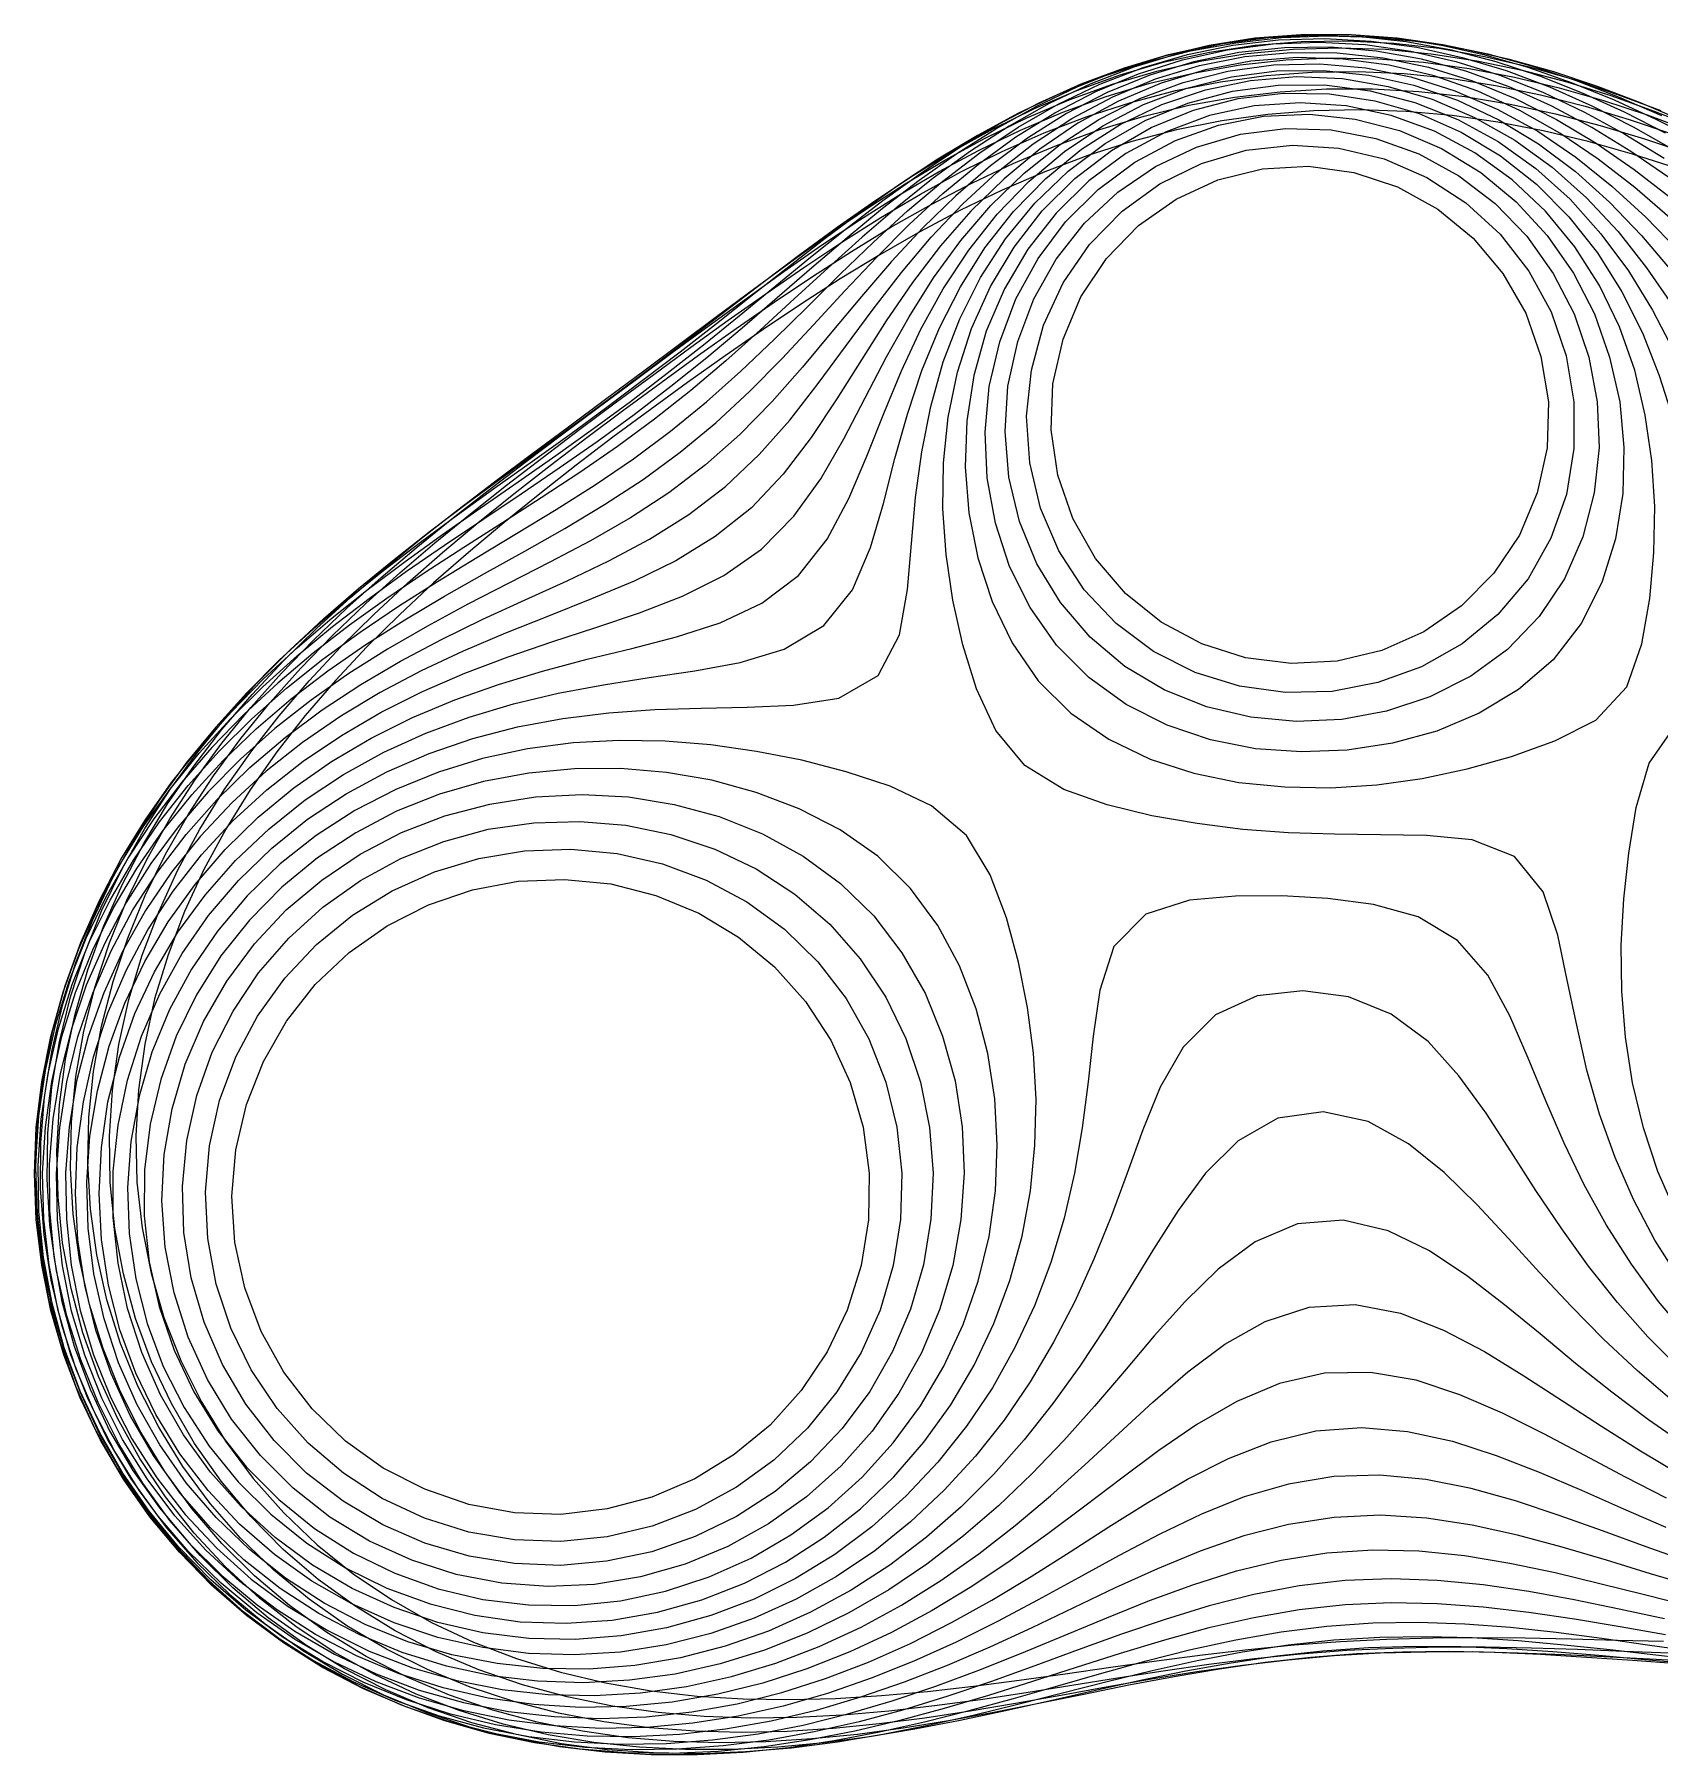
# Model space of a CAD drawing. Header units: millimetres. Extents: x -135 to 149, y -67 to 120.
# Drawn here: x -134.7 to 41.5, y -66.8 to 119.7 of the extents above; entities that cross this region are included whole.
import ezdxf

# ---------------------------------------------------------------- set-up
doc = ezdxf.new("R2010")
doc.units = ezdxf.units.MM
doc.header["$MEASUREMENT"] = 0
doc.layers.add('Layer 01', color=12, linetype='Continuous', true_color=0xc80000)

msp = doc.modelspace()

# ---------------------------------------------------------------- linework, layer by layer
at = {"layer": 'Layer 01'}
for points in [[(41.99, -52.1), (37.1, -51.06), (32.2, -50.06), (27.28, -49.16), (22.33, -48.43), (17.36, -47.94), (12.36, -47.78), (7.37, -47.97), (2.4, -48.54), (-2.51, -49.47), (-7.35, -50.7), (-12.13, -52.17), (-16.86, -53.79), (-21.56, -55.49), (-26.26, -57.21), (-30.96, -58.9), (-35.7, -60.49), (-40.48, -61.97), (-45.3, -63.28), (-50.18, -64.38), (-55.1, -65.27), (-60.06, -65.9), (-65.04, -66.25), (-70.04, -66.31), (-75.03, -66.05), (-80, -65.47), (-84.91, -64.54), (-89.74, -63.27), (-94.47, -61.65), (-99.07, -59.69), (-103.5, -57.38), (-107.74, -54.73), (-111.76, -51.76), (-115.53, -48.48), (-119.02, -44.9), (-122.21, -41.06), (-125.08, -36.97), (-127.61, -32.65), (-129.76, -28.15), (-131.55, -23.48), (-132.94, -18.68), (-133.94, -13.78), (-134.54, -8.82), (-134.74, -3.82), (-134.53, 1.17), (-133.94, 6.13), (-132.97, 11.03), (-131.63, 15.85), (-129.93, 20.55), (-127.9, 25.12), (-125.56, 29.54), (-122.93, 33.78), (-120.03, 37.86), (-116.89, 41.74), (-113.53, 45.44), (-109.98, 48.96), (-106.26, 52.31), (-102.41, 55.49), (-98.44, 58.54), (-94.39, 61.47), (-90.28, 64.31), (-86.13, 67.1), (-81.97, 69.88), (-77.83, 72.68), (-73.73, 75.54), (-69.7, 78.49), (-65.73, 81.53), (-61.84, 84.67), (-58.01, 87.89), (-54.22, 91.15), (-50.44, 94.42), (-46.63, 97.66), (-42.77, 100.83), (-38.8, 103.87), (-34.72, 106.76), (-30.5, 109.44), (-26.13, 111.87), (-21.62, 114.03), (-16.98, 115.88), (-12.21, 117.38), (-7.35, 118.53), (-2.41, 119.3), (2.57, 119.68), (7.57, 119.69), (12.56, 119.31), (17.5, 118.58), (22.38, 117.5), (27.19, 116.12), (31.9, 114.47), (36.53, 112.58), (41.08, 110.49), (45.55, 108.26)], [(42.11, 108.98), (37.66, 111.24), (33.12, 113.31), (28.48, 115.16), (23.74, 116.72), (18.91, 117.98), (14, 118.88), (9.04, 119.42), (4.05, 119.56), (-0.94, 119.3), (-5.89, 118.65), (-10.76, 117.58), (-15.54, 116.14), (-20.19, 114.33), (-24.7, 112.19), (-29.05, 109.74), (-33.24, 107.02), (-37.28, 104.09), (-41.18, 100.97), (-44.97, 97.72), (-48.68, 94.38), (-52.35, 91), (-56.03, 87.62), (-59.76, 84.3), (-63.57, 81.08), (-67.49, 77.98), (-71.51, 75.01), (-75.61, 72.17), (-79.78, 69.43), (-83.98, 66.73), (-88.19, 64.05), (-92.38, 61.33), (-96.52, 58.53), (-100.58, 55.63), (-104.53, 52.58), (-108.35, 49.36), (-112.01, 45.97), (-115.49, 42.38), (-118.75, 38.61), (-121.78, 34.64), (-124.54, 30.48), (-127.01, 26.14), (-129.17, 21.64), (-131, 17), (-132.47, 12.23), (-133.58, 7.36), (-134.3, 2.42), (-134.63, -2.56), (-134.56, -7.55), (-134.08, -12.52), (-133.2, -17.43), (-131.91, -22.25), (-130.24, -26.96), (-128.17, -31.5), (-125.74, -35.86), (-122.96, -40), (-119.84, -43.9), (-116.42, -47.53), (-112.7, -50.86), (-108.73, -53.9), (-104.54, -56.6), (-100.13, -58.95), (-95.56, -60.96), (-90.86, -62.62), (-86.04, -63.92), (-81.13, -64.86), (-76.18, -65.46), (-71.19, -65.71), (-66.2, -65.64), (-61.22, -65.25), (-56.28, -64.57), (-51.38, -63.63), (-46.53, -62.43), (-41.74, -61.02), (-37.01, -59.42), (-32.33, -57.68), (-27.7, -55.82), (-23.08, -53.91), (-18.47, -51.99), (-13.84, -50.13), (-9.15, -48.41), (-4.39, -46.92), (0.46, -45.74), (5.39, -44.96), (10.37, -44.63), (15.36, -44.74), (20.33, -45.25), (25.25, -46.06), (30.14, -47.1), (34.99, -48.27), (39.83, -49.49), (44.67, -50.71)], [(42.11, -53.84), (37.19, -52.98), (32.26, -52.15), (27.31, -51.42), (22.35, -50.84), (17.36, -50.48), (12.37, -50.39), (7.37, -50.61), (2.4, -51.15), (-2.52, -52), (-7.4, -53.1), (-12.22, -54.41), (-17.01, -55.86), (-21.77, -57.38), (-26.52, -58.92), (-31.29, -60.42), (-36.08, -61.85), (-40.91, -63.15), (-45.77, -64.3), (-50.68, -65.25), (-55.62, -65.99), (-60.6, -66.48), (-65.59, -66.7), (-70.59, -66.64), (-75.57, -66.26), (-80.52, -65.57), (-85.42, -64.55), (-90.22, -63.19), (-94.93, -61.49), (-99.48, -59.45), (-103.88, -57.07), (-108.08, -54.36), (-112.06, -51.34), (-115.78, -48), (-119.23, -44.38), (-122.37, -40.5), (-125.2, -36.38), (-127.67, -32.04), (-129.79, -27.51), (-131.53, -22.83), (-132.88, -18.01), (-133.85, -13.11), (-134.41, -8.14), (-134.57, -3.15), (-134.35, 1.84), (-133.73, 6.8), (-132.75, 11.7), (-131.39, 16.51), (-129.7, 21.22), (-127.67, 25.78), (-125.35, 30.21), (-122.73, 34.47), (-119.86, 38.56), (-116.74, 42.46), (-113.42, 46.2), (-109.92, 49.76), (-106.25, 53.16), (-102.45, 56.41), (-98.54, 59.52), (-94.54, 62.52), (-90.49, 65.45), (-86.4, 68.32), (-82.29, 71.17), (-78.19, 74.03), (-74.13, 76.94), (-70.1, 79.9), (-66.13, 82.94), (-62.2, 86.03), (-58.32, 89.18), (-54.46, 92.36), (-50.59, 95.53), (-46.69, 98.65), (-42.73, 101.69), (-38.67, 104.62), (-34.5, 107.38), (-30.21, 109.94), (-25.79, 112.27), (-21.24, 114.33), (-16.56, 116.08), (-11.77, 117.51), (-6.89, 118.6), (-1.94, 119.33), (3.04, 119.68), (8.04, 119.67), (13.02, 119.31), (17.97, 118.6), (22.86, 117.58), (27.68, 116.26), (32.43, 114.69), (37.09, 112.89), (41.68, 110.91)], [(44, 110.31), (39.4, 112.26), (34.74, 114.04), (30.01, 115.63), (25.21, 116.98), (20.34, 118.07), (15.42, 118.87), (10.46, 119.35), (5.47, 119.5), (0.49, 119.3), (-4.47, 118.75), (-9.38, 117.86), (-14.21, 116.63), (-18.96, 115.08), (-23.59, 113.23), (-28.1, 111.1), (-32.5, 108.74), (-36.77, 106.17), (-40.93, 103.42), (-45, 100.53), (-49, 97.55), (-52.95, 94.49), (-56.87, 91.41), (-60.78, 88.32), (-64.72, 85.25), (-68.68, 82.22), (-72.68, 79.23), (-76.7, 76.28), (-80.75, 73.37), (-84.81, 70.47), (-88.86, 67.55), (-92.87, 64.59), (-96.84, 61.56), (-100.73, 58.44), (-104.52, 55.2), (-108.19, 51.82), (-111.72, 48.29), (-115.07, 44.59), (-118.24, 40.74), (-121.17, 36.71), (-123.88, 32.51), (-126.3, 28.15), (-128.44, 23.65), (-130.27, 19.01), (-131.75, 14.24), (-132.9, 9.39), (-133.68, 4.46), (-134.08, -0.51), (-134.1, -5.5), (-133.72, -10.47), (-132.95, -15.4), (-131.79, -20.25), (-130.24, -24.99), (-128.31, -29.59), (-126.02, -34.02), (-123.38, -38.25), (-120.4, -42.26), (-117.12, -46.01), (-113.54, -49.49), (-109.71, -52.67), (-105.63, -55.55), (-101.35, -58.11), (-96.89, -60.35), (-92.28, -62.24), (-87.55, -63.81), (-82.71, -65.04), (-77.81, -65.96), (-72.85, -66.54), (-67.87, -66.83), (-62.88, -66.83), (-57.9, -66.56), (-52.94, -66.05), (-48.01, -65.31), (-43.11, -64.38), (-38.24, -63.28), (-33.4, -62.06), (-28.59, -60.74), (-23.79, -59.37), (-18.99, -58), (-14.18, -56.67), (-9.35, -55.45), (-4.47, -54.38), (0.44, -53.52), (5.39, -52.9), (10.37, -52.55), (15.35, -52.47), (20.34, -52.65), (25.31, -53.03), (30.27, -53.57), (35.22, -54.22), (40.16, -54.92), (45.1, -55.62)], [(45.31, -48.66), (40.5, -47.23), (35.71, -45.76), (30.9, -44.34), (26.06, -43.03), (21.16, -41.95), (16.2, -41.2), (11.2, -40.88), (6.19, -41.11), (1.24, -41.87), (-3.61, -43.12), (-8.35, -44.77), (-12.98, -46.68), (-17.55, -48.76), (-22.08, -50.92), (-26.6, -53.08), (-31.16, -55.17), (-35.76, -57.16), (-40.43, -58.99), (-45.17, -60.62), (-49.98, -62.04), (-54.86, -63.21), (-59.8, -64.09), (-64.78, -64.67), (-69.78, -64.92), (-74.8, -64.84), (-79.79, -64.41), (-84.74, -63.61), (-89.62, -62.45), (-94.39, -60.91), (-99.03, -59.01), (-103.5, -56.74), (-107.78, -54.13), (-111.83, -51.17), (-115.61, -47.88), (-119.11, -44.29), (-122.31, -40.43), (-125.16, -36.31), (-127.66, -31.96), (-129.77, -27.42), (-131.51, -22.71), (-132.83, -17.88), (-133.75, -12.95), (-134.25, -7.96), (-134.33, -2.95), (-134, 2.06), (-133.26, 7.01), (-132.14, 11.9), (-130.63, 16.68), (-128.76, 21.33), (-126.54, 25.83), (-124.01, 30.16), (-121.18, 34.3), (-118.08, 38.23), (-114.72, 41.96), (-111.16, 45.49), (-107.4, 48.8), (-103.48, 51.93), (-99.42, 54.89), (-95.27, 57.69), (-91.03, 60.38), (-86.75, 62.98), (-82.45, 65.56), (-78.16, 68.17), (-73.93, 70.86), (-69.78, 73.68), (-65.76, 76.67), (-61.88, 79.84), (-58.13, 83.18), (-54.49, 86.63), (-50.92, 90.15), (-47.36, 93.68), (-43.76, 97.17), (-40.06, 100.55), (-36.23, 103.79), (-32.24, 106.83), (-28.07, 109.62), (-23.72, 112.12), (-19.21, 114.29), (-14.53, 116.1), (-9.72, 117.52), (-4.81, 118.52), (0.17, 119.11), (5.18, 119.25), (10.19, 118.97), (15.15, 118.29), (20.05, 117.2), (24.85, 115.77), (29.54, 114), (34.12, 111.96), (38.59, 109.67), (42.96, 107.21)], [(44.71, -45.98), (40, -44.3), (35.3, -42.58), (30.6, -40.89), (25.85, -39.32), (21.03, -37.98), (16.13, -37), (11.15, -36.53), (6.16, -36.68), (1.23, -37.5), (-3.57, -38.9), (-8.21, -40.76), (-12.72, -42.92), (-17.14, -45.25), (-21.53, -47.67), (-25.91, -50.07), (-30.33, -52.41), (-34.81, -54.63), (-39.37, -56.69), (-44.01, -58.56), (-48.73, -60.2), (-53.54, -61.57), (-58.42, -62.65), (-63.36, -63.44), (-68.34, -63.89), (-73.34, -63.99), (-78.33, -63.73), (-83.29, -63.1), (-88.19, -62.09), (-92.99, -60.7), (-97.67, -58.94), (-102.19, -56.8), (-106.52, -54.31), (-110.63, -51.45), (-114.48, -48.26), (-118.05, -44.76), (-121.31, -40.97), (-124.23, -36.92), (-126.8, -32.63), (-128.99, -28.13), (-130.78, -23.47), (-132.18, -18.67), (-133.15, -13.76), (-133.7, -8.79), (-133.85, -3.8), (-133.55, 1.2), (-132.85, 6.15), (-131.76, 11.02), (-130.27, 15.8), (-128.41, 20.44), (-126.2, 24.92), (-123.65, 29.23), (-120.8, 33.33), (-117.68, 37.24), (-114.3, 40.92), (-110.69, 44.39), (-106.89, 47.63), (-102.92, 50.67), (-98.81, 53.53), (-94.59, 56.21), (-90.29, 58.76), (-85.94, 61.23), (-81.57, 63.67), (-77.22, 66.13), (-72.93, 68.7), (-68.74, 71.44), (-64.71, 74.39), (-60.86, 77.58), (-57.19, 80.98), (-53.68, 84.55), (-50.27, 88.2), (-46.88, 91.88), (-43.44, 95.51), (-39.91, 99.06), (-36.24, 102.44), (-32.38, 105.63), (-28.33, 108.57), (-24.08, 111.2), (-19.64, 113.5), (-15.03, 115.42), (-10.27, 116.93), (-5.38, 118.02), (-0.43, 118.66), (4.57, 118.84), (9.56, 118.58), (14.51, 117.87), (19.39, 116.76), (24.16, 115.26), (28.8, 113.41), (33.32, 111.26), (37.71, 108.87), (41.98, 106.27)], [(46.04, -56.62), (41.07, -56.06), (36.1, -55.48), (31.13, -54.95), (26.15, -54.5), (21.15, -54.18), (16.15, -54.05), (11.15, -54.12), (6.16, -54.43), (1.19, -54.97), (-3.76, -55.72), (-8.67, -56.67), (-13.55, -57.75), (-18.41, -58.94), (-23.26, -60.17), (-28.11, -61.4), (-32.97, -62.58), (-37.84, -63.69), (-42.75, -64.67), (-47.68, -65.5), (-52.64, -66.13), (-57.63, -66.55), (-62.63, -66.74), (-67.63, -66.66), (-72.62, -66.3), (-77.57, -65.65), (-82.48, -64.67), (-87.31, -63.39), (-92.04, -61.76), (-96.65, -59.81), (-101.1, -57.53), (-105.36, -54.92), (-109.41, -51.99), (-113.23, -48.76), (-116.78, -45.24), (-120.04, -41.44), (-122.98, -37.4), (-125.59, -33.13), (-127.84, -28.67), (-129.72, -24.03), (-131.22, -19.27), (-132.33, -14.39), (-133.05, -9.44), (-133.37, -4.45), (-133.3, 0.55), (-132.84, 5.53), (-132.01, 10.46), (-130.82, 15.32), (-129.28, 20.08), (-127.42, 24.72), (-125.24, 29.22), (-122.78, 33.57), (-120.06, 37.77), (-117.1, 41.8), (-113.93, 45.67), (-110.57, 49.38), (-107.04, 52.92), (-103.38, 56.33), (-99.6, 59.61), (-95.73, 62.77), (-91.79, 65.85), (-87.8, 68.87), (-83.77, 71.84), (-79.74, 74.79), (-75.7, 77.75), (-71.68, 80.72), (-67.67, 83.72), (-63.69, 86.74), (-59.71, 89.78), (-55.74, 92.81), (-51.74, 95.82), (-47.71, 98.78), (-43.62, 101.66), (-39.44, 104.42), (-35.17, 107.02), (-30.8, 109.45), (-26.31, 111.66), (-21.71, 113.62), (-17.01, 115.31), (-12.2, 116.7), (-7.32, 117.78), (-2.37, 118.52), (2.61, 118.93), (7.61, 119.01), (12.61, 118.75), (17.57, 118.18), (22.5, 117.31), (27.37, 116.17), (32.18, 114.79), (36.92, 113.19), (41.59, 111.42)], [(42.48, 104.17), (38.36, 106.98), (34.11, 109.6), (29.72, 111.96), (25.17, 114.01), (20.48, 115.71), (15.67, 117.01), (10.76, 117.88), (5.79, 118.31), (0.81, 118.25), (-4.15, 117.72), (-9.04, 116.73), (-13.81, 115.27), (-18.42, 113.38), (-22.85, 111.1), (-27.07, 108.44), (-31.06, 105.45), (-34.84, 102.19), (-38.41, 98.71), (-41.8, 95.06), (-45.06, 91.28), (-48.26, 87.45), (-51.45, 83.62), (-54.75, 79.88), (-58.24, 76.32), (-61.97, 73.01), (-65.94, 69.99), (-70.12, 67.27), (-74.45, 64.78), (-78.86, 62.45), (-83.3, 60.19), (-87.74, 57.91), (-92.13, 55.54), (-96.45, 53.04), (-100.66, 50.38), (-104.74, 47.51), (-108.66, 44.43), (-112.39, 41.11), (-115.89, 37.57), (-119.14, 33.78), (-122.11, 29.78), (-124.78, 25.57), (-127.12, 21.16), (-129.11, 16.59), (-130.72, 11.87), (-131.93, 7.03), (-132.74, 2.11), (-133.13, -2.86), (-133.1, -7.84), (-132.64, -12.81), (-131.75, -17.72), (-130.44, -22.53), (-128.71, -27.2), (-126.58, -31.71), (-124.07, -36.02), (-121.19, -40.09), (-117.97, -43.9), (-114.43, -47.41), (-110.6, -50.6), (-106.51, -53.46), (-102.19, -55.96), (-97.68, -58.08), (-93.01, -59.83), (-88.21, -61.18), (-83.32, -62.15), (-78.37, -62.72), (-73.39, -62.91), (-68.4, -62.74), (-63.44, -62.2), (-58.54, -61.32), (-53.7, -60.11), (-48.95, -58.59), (-44.29, -56.81), (-39.74, -54.77), (-35.29, -52.52), (-30.93, -50.09), (-26.66, -47.52), (-22.44, -44.85), (-18.24, -42.15), (-14.03, -39.49), (-9.73, -36.96), (-5.28, -34.71), (-0.63, -32.91), (4.21, -31.74), (9.18, -31.37), (14.15, -31.8), (19.02, -32.86), (23.76, -34.4), (28.41, -36.21), (32.99, -38.17), (37.56, -40.18), (42.14, -42.16)], [(42.24, -39.03), (37.78, -36.74), (33.35, -34.4), (28.92, -32.05), (24.43, -29.81), (19.83, -27.82), (15.07, -26.25), (10.14, -25.4), (5.14, -25.48), (0.26, -26.58), (-4.36, -28.53), (-8.69, -31.03), (-12.83, -33.86), (-16.85, -36.86), (-20.84, -39.9), (-24.85, -42.91), (-28.93, -45.82), (-33.1, -48.6), (-37.39, -51.2), (-41.8, -53.58), (-46.34, -55.7), (-51, -57.55), (-55.77, -59.08), (-60.63, -60.29), (-65.58, -61.14), (-70.56, -61.63), (-75.57, -61.72), (-80.58, -61.41), (-85.54, -60.7), (-90.42, -59.58), (-95.2, -58.06), (-99.82, -56.12), (-104.27, -53.8), (-108.49, -51.11), (-112.46, -48.05), (-116.14, -44.65), (-119.5, -40.93), (-122.52, -36.93), (-125.17, -32.68), (-127.43, -28.2), (-129.27, -23.54), (-130.7, -18.74), (-131.68, -13.82), (-132.23, -8.84), (-132.34, -3.83), (-131.99, 1.17), (-131.21, 6.12), (-130.02, 10.99), (-128.41, 15.73), (-126.41, 20.33), (-124.05, 24.75), (-121.32, 28.96), (-118.29, 32.95), (-114.96, 36.7), (-111.38, 40.2), (-107.56, 43.45), (-103.54, 46.44), (-99.36, 49.2), (-95.04, 51.74), (-90.6, 54.08), (-86.1, 56.28), (-81.54, 58.38), (-76.98, 60.45), (-72.45, 62.61), (-68.03, 64.96), (-63.79, 67.63), (-59.81, 70.68), (-56.16, 74.12), (-52.84, 77.87), (-49.76, 81.82), (-46.78, 85.86), (-43.81, 89.89), (-40.74, 93.86), (-37.51, 97.69), (-34.06, 101.33), (-30.38, 104.73), (-26.44, 107.83), (-22.24, 110.57), (-17.82, 112.93), (-13.2, 114.86), (-8.4, 116.3), (-3.48, 117.28), (1.51, 117.73), (6.52, 117.69), (11.5, 117.15), (16.4, 116.12), (21.19, 114.65), (25.83, 112.75), (30.3, 110.48), (34.59, 107.89), (38.72, 105.04), (42.69, 101.98)], [(44.86, -57), (39.88, -56.55), (34.9, -56.09), (29.91, -55.68), (24.92, -55.35), (19.92, -55.15), (14.92, -55.12), (9.92, -55.27), (4.93, -55.62), (-0.04, -56.17), (-4.99, -56.91), (-9.91, -57.8), (-14.81, -58.8), (-19.69, -59.88), (-24.57, -60.99), (-29.45, -62.08), (-34.35, -63.13), (-39.26, -64.07), (-44.19, -64.89), (-49.15, -65.56), (-54.13, -66.03), (-59.12, -66.28), (-64.13, -66.29), (-69.12, -66.04), (-74.09, -65.52), (-79.03, -64.68), (-83.9, -63.54), (-88.68, -62.07), (-93.35, -60.29), (-97.87, -58.16), (-102.24, -55.72), (-106.41, -52.95), (-110.35, -49.87), (-114.03, -46.49), (-117.43, -42.83), (-120.53, -38.9), (-123.31, -34.74), (-125.74, -30.37), (-127.8, -25.82), (-129.48, -21.11), (-130.77, -16.28), (-131.68, -11.36), (-132.18, -6.38), (-132.29, -1.38), (-132.02, 3.61), (-131.35, 8.57), (-130.33, 13.46), (-128.94, 18.27), (-127.23, 22.97), (-125.2, 27.54), (-122.88, 31.97), (-120.29, 36.25), (-117.45, 40.36), (-114.4, 44.32), (-111.14, 48.12), (-107.72, 51.77), (-104.14, 55.27), (-100.45, 58.64), (-96.65, 61.89), (-92.77, 65.05), (-88.83, 68.14), (-84.85, 71.17), (-80.85, 74.16), (-76.83, 77.14), (-72.81, 80.12), (-68.8, 83.11), (-64.79, 86.1), (-60.78, 89.1), (-56.77, 92.08), (-52.73, 95.04), (-48.66, 97.94), (-44.53, 100.76), (-40.32, 103.47), (-36.03, 106.04), (-31.64, 108.44), (-27.15, 110.63), (-22.55, 112.59), (-17.84, 114.29), (-13.04, 115.71), (-8.17, 116.82), (-3.23, 117.62), (1.75, 118.1), (6.75, 118.24), (11.74, 118.08), (16.72, 117.6), (21.67, 116.84), (26.56, 115.81), (31.4, 114.54), (36.17, 113.05), (40.89, 111.38), (45.55, 109.56)], [(42.57, 99.8), (38.79, 103.09), (34.83, 106.17), (30.67, 108.98), (26.31, 111.45), (21.75, 113.53), (17.02, 115.19), (12.14, 116.35), (7.17, 117.02), (2.16, 117.17), (-2.84, 116.77), (-7.76, 115.84), (-12.56, 114.39), (-17.19, 112.46), (-21.59, 110.05), (-25.73, 107.23), (-29.6, 104.04), (-33.19, 100.54), (-36.49, 96.76), (-39.53, 92.78), (-42.37, 88.64), (-45.07, 84.41), (-47.73, 80.16), (-50.51, 75.99), (-53.55, 72), (-57, 68.36), (-60.92, 65.23), (-65.19, 62.62), (-69.7, 60.42), (-74.32, 58.47), (-78.99, 56.62), (-83.65, 54.77), (-88.26, 52.8), (-92.8, 50.67), (-97.24, 48.33), (-101.53, 45.75), (-105.67, 42.9), (-109.6, 39.79), (-113.3, 36.41), (-116.73, 32.75), (-119.87, 28.85), (-122.69, 24.7), (-125.14, 20.32), (-127.22, 15.76), (-128.9, 11.04), (-130.16, 6.18), (-130.97, 1.23), (-131.36, -3.77), (-131.27, -8.78), (-130.74, -13.76), (-129.76, -18.68), (-128.32, -23.48), (-126.45, -28.14), (-124.16, -32.6), (-121.46, -36.82), (-118.39, -40.79), (-114.97, -44.45), (-111.24, -47.8), (-107.21, -50.78), (-102.93, -53.39), (-98.43, -55.61), (-93.75, -57.41), (-88.93, -58.8), (-84.01, -59.77), (-79.03, -60.31), (-74.02, -60.43), (-69.01, -60.14), (-64.05, -59.44), (-59.15, -58.37), (-54.35, -56.91), (-49.66, -55.13), (-45.11, -53.02), (-40.71, -50.62), (-36.45, -47.96), (-32.35, -45.08), (-28.39, -42), (-24.56, -38.76), (-20.83, -35.41), (-17.15, -32.01), (-13.46, -28.61), (-9.66, -25.33), (-5.66, -22.32), (-1.29, -19.86), (3.47, -18.31), (8.46, -18.04), (13.38, -18.97), (18.04, -20.8), (22.48, -23.14), (26.76, -25.75), (30.96, -28.48), (35.16, -31.22), (39.4, -33.9), (43.71, -36.47)], [(43.5, -57), (38.52, -56.64), (33.55, -56.29), (28.57, -55.99), (23.58, -55.77), (18.6, -55.66), (13.61, -55.71), (8.63, -55.92), (3.65, -56.3), (-1.3, -56.86), (-6.24, -57.56), (-11.16, -58.4), (-16.06, -59.32), (-20.95, -60.3), (-25.84, -61.29), (-30.73, -62.26), (-35.64, -63.16), (-40.56, -63.96), (-45.5, -64.64), (-50.46, -65.14), (-55.44, -65.46), (-60.43, -65.56), (-65.41, -65.41), (-70.38, -65), (-75.32, -64.31), (-80.21, -63.32), (-85.02, -62.02), (-89.74, -60.39), (-94.33, -58.45), (-98.77, -56.18), (-103.03, -53.58), (-107.07, -50.67), (-110.89, -47.46), (-114.43, -43.95), (-117.68, -40.16), (-120.61, -36.13), (-123.2, -31.87), (-125.44, -27.41), (-127.3, -22.79), (-128.77, -18.02), (-129.86, -13.16), (-130.54, -8.22), (-130.83, -3.24), (-130.72, 1.75), (-130.23, 6.71), (-129.37, 11.62), (-128.15, 16.45), (-126.59, 21.19), (-124.7, 25.81), (-122.52, 30.29), (-120.06, 34.63), (-117.35, 38.81), (-114.41, 42.84), (-111.27, 46.71), (-107.95, 50.44), (-104.47, 54.02), (-100.87, 57.46), (-97.15, 60.79), (-93.34, 64.01), (-89.47, 67.15), (-85.54, 70.23), (-81.58, 73.26), (-77.6, 76.26), (-73.6, 79.24), (-69.59, 82.21), (-65.58, 85.18), (-61.57, 88.14), (-57.53, 91.07), (-53.48, 93.97), (-49.38, 96.82), (-45.23, 99.59), (-41.01, 102.25), (-36.71, 104.78), (-32.32, 107.14), (-27.83, 109.31), (-23.24, 111.26), (-18.55, 112.96), (-13.78, 114.4), (-8.92, 115.54), (-4.01, 116.39), (0.95, 116.92), (5.93, 117.14), (10.92, 117.05), (15.89, 116.67), (20.83, 116.01), (25.73, 115.07), (30.58, 113.91), (35.38, 112.53), (40.11, 110.96), (44.79, 109.24)], [(44.39, -33.4), (40.28, -30.55), (36.28, -27.53), (32.37, -24.41), (28.51, -21.22), (24.65, -18.05), (20.68, -14.99), (16.52, -12.22), (12.03, -10.03), (7.17, -8.88), (2.21, -9.27), (-2.37, -11.23), (-6.39, -14.2), (-9.97, -17.69), (-13.32, -21.42), (-16.55, -25.24), (-19.8, -29.04), (-23.14, -32.77), (-26.59, -36.39), (-30.2, -39.86), (-33.99, -43.13), (-37.96, -46.18), (-42.11, -48.97), (-46.44, -51.48), (-50.94, -53.67), (-55.59, -55.52), (-60.37, -57), (-65.25, -58.1), (-70.21, -58.78), (-75.2, -59.04), (-80.2, -58.88), (-85.17, -58.29), (-90.06, -57.24), (-94.85, -55.77), (-99.47, -53.86), (-103.9, -51.53), (-108.1, -48.81), (-112.02, -45.71), (-115.64, -42.25), (-118.92, -38.47), (-121.83, -34.4), (-124.34, -30.07), (-126.42, -25.52), (-128.08, -20.8), (-129.27, -15.94), (-130.02, -11), (-130.29, -6), (-130.09, -1), (-129.43, 3.96), (-128.32, 8.84), (-126.77, 13.6), (-124.8, 18.19), (-122.44, 22.6), (-119.7, 26.79), (-116.61, 30.73), (-113.21, 34.4), (-109.53, 37.79), (-105.59, 40.88), (-101.45, 43.68), (-97.13, 46.2), (-92.65, 48.44), (-88.06, 50.43), (-83.38, 52.21), (-78.64, 53.83), (-73.88, 55.37), (-69.14, 56.96), (-64.47, 58.76), (-59.99, 61), (-55.91, 63.88), (-52.4, 67.44), (-49.47, 71.49), (-46.99, 75.83), (-44.68, 80.27), (-42.36, 84.71), (-39.9, 89.07), (-37.24, 93.31), (-34.28, 97.34), (-31.02, 101.14), (-27.44, 104.63), (-23.53, 107.75), (-19.33, 110.48), (-14.87, 112.73), (-10.18, 114.49), (-5.33, 115.71), (-0.38, 116.39), (4.62, 116.51), (9.61, 116.07), (14.51, 115.08), (19.28, 113.58), (23.87, 111.59), (28.26, 109.18), (32.4, 106.38), (36.31, 103.25), (39.99, 99.86), (43.48, 96.27)], [(42.82, -28.45), (39.03, -25.19), (35.39, -21.77), (31.88, -18.21), (28.47, -14.55), (25.1, -10.87), (21.69, -7.21), (18.12, -3.72), (14.24, -0.59), (9.86, 1.8), (5.01, 2.88), (0.09, 2.19), (-4.22, -0.28), (-7.76, -3.8), (-10.71, -7.83), (-13.41, -12.03), (-16, -16.31), (-18.65, -20.55), (-21.39, -24.72), (-24.31, -28.78), (-27.41, -32.7), (-30.73, -36.43), (-34.26, -39.97), (-38.02, -43.26), (-42, -46.28), (-46.19, -49), (-50.58, -51.4), (-55.14, -53.44), (-59.86, -55.08), (-64.69, -56.35), (-69.62, -57.16), (-74.6, -57.56), (-79.6, -57.5), (-84.56, -56.97), (-89.47, -56.02), (-94.25, -54.59), (-98.89, -52.73), (-103.32, -50.42), (-107.52, -47.71), (-111.43, -44.6), (-115.03, -41.14), (-118.28, -37.35), (-121.14, -33.25), (-123.6, -28.91), (-125.62, -24.34), (-127.18, -19.59), (-128.29, -14.72), (-128.92, -9.77), (-129.05, -4.77), (-128.73, 0.21), (-127.91, 5.14), (-126.64, 9.97), (-124.92, 14.66), (-122.78, 19.18), (-120.23, 23.47), (-117.31, 27.52), (-114.05, 31.31), (-110.47, 34.8), (-106.62, 37.98), (-102.53, 40.85), (-98.22, 43.38), (-93.75, 45.61), (-89.14, 47.55), (-84.43, 49.21), (-79.65, 50.66), (-74.81, 51.93), (-69.96, 53.11), (-65.12, 54.37), (-60.37, 55.9), (-55.85, 58.02), (-51.88, 61.03), (-48.79, 64.94), (-46.44, 69.35), (-44.49, 73.95), (-42.65, 78.59), (-40.73, 83.21), (-38.61, 87.73), (-36.19, 92.1), (-33.44, 96.28), (-30.34, 100.19), (-26.87, 103.79), (-23.05, 107.01), (-18.91, 109.79), (-14.47, 112.09), (-9.8, 113.87), (-4.96, 115.1), (-0.01, 115.75), (4.98, 115.79), (9.95, 115.28), (14.82, 114.18), (19.55, 112.55), (24.06, 110.41), (28.34, 107.83), (32.34, 104.84), (36.06, 101.5), (39.51, 97.89), (42.74, 94.08)], [(46.07, -56.8), (41.09, -56.54), (36.1, -56.27), (31.12, -56.02), (26.13, -55.82), (21.14, -55.7), (16.15, -55.71), (11.16, -55.84), (6.18, -56.13), (1.21, -56.58), (-3.75, -57.16), (-8.69, -57.86), (-13.62, -58.66), (-18.53, -59.52), (-23.44, -60.41), (-28.36, -61.29), (-33.28, -62.13), (-38.21, -62.88), (-43.16, -63.51), (-48.13, -64), (-53.11, -64.32), (-58.1, -64.42), (-63.09, -64.3), (-68.06, -63.92), (-73.01, -63.27), (-77.91, -62.33), (-82.74, -61.07), (-87.48, -59.51), (-92.1, -57.62), (-96.57, -55.4), (-100.86, -52.86), (-104.95, -49.99), (-108.79, -46.82), (-112.38, -43.35), (-115.67, -39.59), (-118.63, -35.58), (-121.25, -31.34), (-123.52, -26.89), (-125.4, -22.27), (-126.89, -17.51), (-127.98, -12.64), (-128.67, -7.7), (-128.95, -2.72), (-128.83, 2.27), (-128.33, 7.24), (-127.45, 12.15), (-126.21, 16.98), (-124.62, 21.71), (-122.72, 26.32), (-120.51, 30.8), (-118.04, 35.13), (-115.31, 39.31), (-112.36, 43.34), (-109.22, 47.21), (-105.89, 50.94), (-102.42, 54.52), (-98.82, 57.98), (-95.11, 61.32), (-91.32, 64.56), (-87.46, 67.72), (-83.54, 70.81), (-79.59, 73.86), (-75.61, 76.87), (-71.61, 79.86), (-67.59, 82.82), (-63.56, 85.77), (-59.52, 88.69), (-55.44, 91.57), (-51.33, 94.41), (-47.18, 97.17), (-42.95, 99.83), (-38.66, 102.37), (-34.28, 104.77), (-29.81, 106.99), (-25.25, 109), (-20.59, 110.79), (-15.84, 112.32), (-11.01, 113.59), (-6.12, 114.56), (-1.17, 115.23), (3.8, 115.61), (8.79, 115.67), (13.78, 115.45), (18.74, 114.94), (23.67, 114.16), (28.56, 113.15), (33.39, 111.91), (38.17, 110.48), (42.9, 108.87)], [(43.74, -25.09), (40.21, -21.54), (36.9, -17.8), (33.78, -13.89), (30.86, -9.83), (28.07, -5.68), (25.37, -1.47), (22.66, 2.73), (19.72, 6.78), (16.37, 10.48), (12.36, 13.45), (7.75, 15.33), (2.8, 15.97), (-2.16, 15.44), (-6.69, 13.39), (-10.2, 9.87), (-12.66, 5.53), (-14.56, 0.9), (-16.26, -3.8), (-18, -8.49), (-19.86, -13.13), (-21.93, -17.69), (-24.23, -22.13), (-26.79, -26.42), (-29.6, -30.56), (-32.71, -34.47), (-36.08, -38.17), (-39.73, -41.59), (-43.62, -44.73), (-47.76, -47.53), (-52.13, -49.98), (-56.68, -52.05), (-61.39, -53.7), (-66.24, -54.93), (-71.18, -55.71), (-76.17, -56.03), (-81.17, -55.87), (-86.12, -55.22), (-91, -54.12), (-95.74, -52.53), (-100.31, -50.5), (-104.65, -48.02), (-108.72, -45.12), (-112.49, -41.84), (-115.91, -38.19), (-118.96, -34.22), (-121.57, -29.96), (-123.75, -25.46), (-125.47, -20.77), (-126.72, -15.93), (-127.46, -10.98), (-127.73, -5.99), (-127.47, -1), (-126.76, 3.95), (-125.52, 8.8), (-123.85, 13.51), (-121.72, 18.03), (-119.17, 22.33), (-116.22, 26.37), (-112.92, 30.12), (-109.29, 33.56), (-105.38, 36.68), (-101.21, 39.44), (-96.84, 41.86), (-92.29, 43.93), (-87.6, 45.67), (-82.81, 47.1), (-77.94, 48.25), (-73.02, 49.16), (-68.08, 49.94), (-63.14, 50.68), (-58.22, 51.59), (-53.43, 53.02), (-49.16, 55.58), (-46.04, 59.45), (-44.08, 64.04), (-42.69, 68.84), (-41.43, 73.69), (-40.08, 78.5), (-38.51, 83.25), (-36.62, 87.88), (-34.34, 92.33), (-31.67, 96.56), (-28.58, 100.49), (-25.08, 104.06), (-21.22, 107.23), (-17.01, 109.92), (-12.5, 112.08), (-7.77, 113.69), (-2.87, 114.7), (2.11, 115.11), (7.1, 114.89), (12.03, 114.05), (16.83, 112.65), (21.42, 110.68), (25.77, 108.21), (29.82, 105.28), (33.55, 101.96), (36.97, 98.31), (40.07, 94.38), (42.9, 90.27)], [(42.6, -55.84), (37.59, -55.65), (32.59, -55.45), (27.58, -55.29), (22.57, -55.2), (17.56, -55.2), (12.55, -55.32), (7.55, -55.56), (2.55, -55.94), (-2.44, -56.44), (-7.41, -57.06), (-12.37, -57.77), (-17.32, -58.54), (-22.27, -59.34), (-27.21, -60.13), (-32.17, -60.89), (-37.13, -61.56), (-42.11, -62.13), (-47.1, -62.56), (-52.1, -62.81), (-57.11, -62.87), (-62.12, -62.69), (-67.11, -62.27), (-72.07, -61.57), (-76.98, -60.57), (-81.82, -59.27), (-86.56, -57.65), (-91.18, -55.7), (-95.63, -53.41), (-99.9, -50.79), (-103.96, -47.85), (-107.76, -44.59), (-111.28, -41.03), (-114.5, -37.19), (-117.37, -33.09), (-119.89, -28.76), (-122.03, -24.23), (-123.76, -19.53), (-125.09, -14.71), (-126.01, -9.78), (-126.51, -4.8), (-126.6, 0.21), (-126.28, 5.21), (-125.57, 10.17), (-124.49, 15.06), (-123.04, 19.85), (-121.26, 24.54), (-119.17, 29.09), (-116.79, 33.5), (-114.15, 37.76), (-111.28, 41.86), (-108.2, 45.81), (-104.93, 49.61), (-101.5, 53.27), (-97.94, 56.79), (-94.27, 60.2), (-90.5, 63.5), (-86.66, 66.72), (-82.76, 69.86), (-78.81, 72.95), (-74.83, 75.99), (-70.82, 78.99), (-66.78, 81.96), (-62.73, 84.9), (-58.64, 87.8), (-54.52, 90.66), (-50.36, 93.45), (-46.15, 96.16), (-41.87, 98.77), (-37.52, 101.24), (-33.08, 103.57), (-28.55, 105.72), (-23.93, 107.65), (-19.22, 109.36), (-14.43, 110.81), (-9.56, 112), (-4.63, 112.89), (0.35, 113.48), (5.35, 113.78), (10.36, 113.78), (15.36, 113.5), (20.34, 112.94), (25.28, 112.12), (30.18, 111.08), (35.03, 109.81), (39.82, 108.37), (44.57, 106.76)], [(44.6, -21.53), (41.36, -17.71), (38.41, -13.66), (35.72, -9.44), (33.31, -5.05), (31.13, -0.54), (29.13, 4.05), (27.23, 8.68), (25.24, 13.28), (22.86, 17.68), (19.57, 21.43), (15.29, 23.99), (10.47, 25.33), (5.51, 26), (0.51, 26.28), (-4.5, 26.26), (-9.48, 25.81), (-14.22, 24.28), (-17.69, 20.79), (-19.23, 16.04), (-19.94, 11.08), (-20.5, 6.11), (-21.14, 1.14), (-21.96, -3.8), (-23.1, -8.68), (-24.54, -13.48), (-26.31, -18.16), (-28.42, -22.7), (-30.87, -27.07), (-33.66, -31.23), (-36.78, -35.14), (-40.21, -38.79), (-43.94, -42.13), (-47.95, -45.13), (-52.22, -47.75), (-56.7, -49.97), (-61.38, -51.76), (-66.2, -53.1), (-71.13, -53.97), (-76.12, -54.36), (-81.13, -54.24), (-86.1, -53.62), (-90.98, -52.51), (-95.72, -50.9), (-100.27, -48.82), (-104.6, -46.29), (-108.62, -43.31), (-112.33, -39.95), (-115.66, -36.21), (-118.59, -32.15), (-121.07, -27.81), (-123.1, -23.23), (-124.64, -18.47), (-125.67, -13.56), (-126.19, -8.59), (-126.2, -3.58), (-125.67, 1.4), (-124.66, 6.3), (-123.14, 11.07), (-121.15, 15.67), (-118.71, 20.04), (-115.85, 24.15), (-112.6, 27.96), (-109, 31.44), (-105.11, 34.58), (-100.93, 37.35), (-96.52, 39.72), (-91.93, 41.72), (-87.2, 43.35), (-82.35, 44.61), (-77.43, 45.51), (-72.46, 46.13), (-67.46, 46.49), (-62.45, 46.65), (-57.45, 46.74), (-52.44, 46.95), (-47.5, 47.71), (-43.24, 50.19), (-40.95, 54.57), (-40.08, 59.5), (-39.64, 64.49), (-39.19, 69.48), (-38.53, 74.44), (-37.56, 79.35), (-36.19, 84.17), (-34.4, 88.85), (-32.15, 93.32), (-29.44, 97.52), (-26.26, 101.39), (-22.65, 104.86), (-18.65, 107.87), (-14.3, 110.34), (-9.67, 112.25), (-4.84, 113.54), (0.13, 114.2), (5.13, 114.21), (10.1, 113.58), (14.94, 112.32), (19.59, 110.47), (23.98, 108.06), (28.05, 105.15), (31.78, 101.81), (35.12, 98.08), (38.09, 94.06), (40.72, 89.79), (43.03, 85.35)], [(43.64, -15.26), (40.96, -11.06), (38.64, -6.66), (36.64, -2.09), (34.97, 2.6), (33.6, 7.39), (32.49, 12.25), (31.47, 17.13), (30.44, 22.01), (28.85, 26.72), (25.75, 30.55), (21.15, 32.35), (16.19, 32.81), (11.2, 32.9), (6.22, 32.96), (1.24, 33.13), (-3.73, 33.49), (-8.67, 34.11), (-13.59, 34.95), (-18.42, 36.15), (-23.12, 37.8), (-27.35, 40.4), (-30.51, 44.21), (-32.59, 48.74), (-34.07, 53.49), (-35.17, 58.35), (-35.89, 63.28), (-36.24, 68.25), (-36.16, 73.23), (-35.66, 78.19), (-34.64, 83.07), (-33.13, 87.81), (-31.08, 92.35), (-28.52, 96.62), (-25.46, 100.55), (-21.92, 104.06), (-17.97, 107.09), (-13.66, 109.58), (-9.05, 111.47), (-4.23, 112.73), (0.71, 113.32), (5.69, 113.26), (10.61, 112.49), (15.4, 111.11), (19.95, 109.09), (24.22, 106.53), (28.13, 103.44), (31.64, 99.91), (34.73, 96.01), (37.39, 91.79), (39.62, 87.34), (41.44, 82.7), (42.96, 77.96)], [(43.32, 105.19), (38.55, 106.71), (33.73, 108.07), (28.86, 109.23), (23.94, 110.17), (18.98, 110.88), (13.99, 111.33), (8.98, 111.51), (3.98, 111.4), (-1.02, 111), (-5.98, 110.31), (-10.89, 109.33), (-15.74, 108.07), (-20.51, 106.55), (-25.2, 104.79), (-29.8, 102.81), (-34.31, 100.64), (-38.74, 98.29), (-43.09, 95.8), (-47.36, 93.19), (-51.58, 90.48), (-55.74, 87.69), (-59.86, 84.84), (-63.94, 81.94), (-67.99, 78.99), (-72.01, 76), (-76, 72.97), (-79.95, 69.88), (-83.84, 66.74), (-87.68, 63.52), (-91.45, 60.21), (-95.12, 56.8), (-98.68, 53.28), (-102.1, 49.62), (-105.37, 45.83), (-108.46, 41.89), (-111.34, 37.79), (-113.99, 33.53), (-116.37, 29.13), (-118.47, 24.58), (-120.25, 19.9), (-121.7, 15.11), (-122.77, 10.21), (-123.46, 5.25), (-123.75, 0.25), (-123.62, -4.75), (-123.07, -9.73), (-122.09, -14.64), (-120.69, -19.45), (-118.86, -24.11), (-116.63, -28.59), (-114.01, -32.86), (-111.03, -36.88), (-107.7, -40.63), (-104.08, -44.08), (-100.18, -47.22), (-96.03, -50.02), (-91.67, -52.5), (-87.14, -54.63), (-82.47, -56.43), (-77.68, -57.9), (-72.81, -59.05), (-67.87, -59.91), (-62.89, -60.48), (-57.89, -60.79), (-52.89, -60.87), (-47.88, -60.75), (-42.88, -60.44), (-37.89, -59.99), (-32.91, -59.42), (-27.95, -58.76), (-22.99, -58.06), (-18.03, -57.35), (-13.07, -56.65), (-8.1, -56), (-3.12, -55.42), (1.86, -54.94), (6.86, -54.57), (11.86, -54.32), (16.87, -54.17), (21.88, -54.14), (26.89, -54.18), (31.9, -54.28), (36.91, -54.41), (41.91, -54.54)], [(43.3, -8.2), (41.3, -3.61), (39.74, 1.14), (38.55, 6), (37.79, 10.95), (37.38, 15.94), (37.32, 20.95), (37.59, 25.95), (38.14, 30.92), (38.95, 35.86), (40.34, 40.66), (43.16, 44.72)]]:
    msp.add_lwpolyline(points, dxfattribs=at)
for points in [[(39.92, 78.41), (38.79, 83.27), (37.13, 87.97), (34.96, 92.46), (32.29, 96.67), (29.12, 100.53), (25.48, 103.93), (21.44, 106.86), (17.05, 109.21), (12.36, 110.91), (7.48, 111.95), (2.51, 112.28), (-2.47, 111.93), (-7.34, 110.89), (-12.01, 109.14), (-16.39, 106.76), (-20.4, 103.8), (-23.97, 100.32), (-27.03, 96.39), (-29.56, 92.09), (-31.53, 87.51), (-32.87, 82.7), (-33.65, 77.78), (-33.83, 72.79), (-33.44, 67.82), (-32.46, 62.93), (-30.91, 58.19), (-28.73, 53.71), (-25.89, 49.61), (-22.36, 46.1), (-18.25, 43.28), (-13.76, 41.12), (-9.02, 39.59), (-4.13, 38.59), (0.83, 38.09), (5.82, 38.01), (10.8, 38.32), (15.74, 39), (20.62, 40.04), (25.42, 41.4), (30.12, 43.09), (34.57, 45.33), (37.93, 48.93), (39.56, 53.62), (40.4, 58.54), (40.85, 63.51), (40.95, 68.5), (40.65, 73.48)], [(37.16, 79.84), (37.61, 74.88), (37.47, 69.91), (36.69, 65), (35.22, 60.25), (32.96, 55.82), (29.92, 51.89), (26.16, 48.64), (21.9, 46.08), (17.32, 44.15), (12.52, 42.82), (7.6, 42.06), (2.63, 41.88), (-2.33, 42.23), (-7.22, 43.19), (-11.93, 44.78), (-16.36, 47.04), (-20.4, 49.94), (-23.91, 53.46), (-26.78, 57.53), (-29, 61.98), (-30.54, 66.71), (-31.44, 71.6), (-31.65, 76.57), (-31.21, 81.52), (-30.07, 86.37), (-28.31, 91.02), (-25.92, 95.38), (-22.94, 99.36), (-19.41, 102.87), (-15.42, 105.83), (-11.03, 108.17), (-6.34, 109.84), (-1.46, 110.81), (3.51, 111.03), (8.45, 110.49), (13.27, 109.27), (17.84, 107.31), (22.1, 104.73), (25.93, 101.55), (29.29, 97.89), (32.13, 93.81), (34.4, 89.38), (36.05, 84.69)], [(34.72, 79.84), (34.92, 74.9), (34.39, 69.98), (33.16, 65.2), (31.17, 60.67), (28.4, 56.57), (24.98, 53.01), (20.99, 50.09), (16.57, 47.86), (11.88, 46.29), (7.01, 45.42), (2.08, 45.17), (-2.85, 45.66), (-7.67, 46.76), (-12.25, 48.62), (-16.5, 51.14), (-20.27, 54.33), (-23.49, 58.08), (-26.06, 62.3), (-27.93, 66.88), (-29.07, 71.69), (-29.49, 76.62), (-29.18, 81.55), (-28.11, 86.38), (-26.36, 91.01), (-23.94, 95.32), (-20.89, 99.21), (-17.27, 102.58), (-13.19, 105.38), (-8.72, 107.48), (-3.97, 108.87), (0.93, 109.5), (5.87, 109.35), (10.72, 108.39), (15.38, 106.74), (19.72, 104.37), (23.64, 101.36), (27.08, 97.81), (29.94, 93.78), (32.2, 89.38), (33.79, 84.7)], [(32.17, 79.84), (32.17, 74.79), (31.37, 69.81), (29.69, 65.05), (27.21, 60.65), (23.95, 56.8), (20.06, 53.59), (15.67, 51.1), (10.92, 49.4), (5.97, 48.43), (0.92, 48.32), (-4.08, 49.01), (-8.9, 50.5), (-13.41, 52.76), (-17.45, 55.8), (-20.91, 59.47), (-23.66, 63.7), (-25.67, 68.33), (-26.81, 73.25), (-27.17, 78.28), (-26.63, 83.3), (-25.31, 88.17), (-23.18, 92.74), (-20.33, 96.91), (-16.8, 100.52), (-12.71, 103.47), (-8.18, 105.7), (-3.34, 107.12), (1.68, 107.69), (6.71, 107.37), (11.62, 106.18), (16.25, 104.18), (20.48, 101.43), (24.2, 98.02), (27.29, 94.03), (29.7, 89.6), (31.34, 84.82)], [(29.42, 79.84), (29.27, 74.86), (28.21, 69.99), (26.28, 65.4), (23.5, 61.27), (19.99, 57.73), (15.9, 54.9), (11.34, 52.88), (6.5, 51.74), (1.52, 51.49), (-3.43, 52.08), (-8.17, 53.61), (-12.56, 55.96), (-16.45, 59.07), (-19.69, 62.86), (-22.14, 67.19), (-23.78, 71.9), (-24.48, 76.83), (-24.32, 81.81), (-23.21, 86.66), (-21.27, 91.25), (-18.49, 95.38), (-15.01, 98.96), (-10.95, 101.84), (-6.42, 103.91), (-1.58, 105.11), (3.39, 105.39), (8.32, 104.7), (13.06, 103.16), (17.42, 100.75), (21.27, 97.59), (24.47, 93.78), (26.96, 89.46), (28.58, 84.75)], [(-26.75, -5.7), (-26.25, -0.74), (-26.14, 4.25), (-26.42, 9.23), (-27.05, 14.19), (-28.02, 19.08), (-29.34, 23.89), (-31.11, 28.56), (-33.69, 32.82), (-37.46, 36.05), (-41.97, 38.17), (-46.71, 39.73), (-51.54, 40.98), (-56.44, 41.93), (-61.38, 42.64), (-66.36, 43.05), (-71.35, 43.13), (-76.33, 42.86), (-81.28, 42.21), (-86.16, 41.17), (-90.93, 39.71), (-95.55, 37.83), (-99.99, 35.54), (-104.18, 32.84), (-108.1, 29.75), (-111.68, 26.28), (-114.9, 22.46), (-117.71, 18.34), (-120.08, 13.95), (-121.99, 9.34), (-123.38, 4.55), (-124.28, -0.35), (-124.64, -5.33), (-124.47, -10.32), (-123.75, -15.25), (-122.51, -20.09), (-120.77, -24.76), (-118.51, -29.21), (-115.8, -33.4), (-112.65, -37.27), (-109.1, -40.78), (-105.21, -43.9), (-101, -46.57), (-96.53, -48.78), (-91.84, -50.5), (-87, -51.71), (-82.06, -52.42), (-77.08, -52.6), (-72.1, -52.26), (-67.19, -51.39), (-62.38, -50.06), (-57.73, -48.23), (-53.29, -45.96), (-49.1, -43.26), (-45.17, -40.18), (-41.57, -36.73), (-38.3, -32.96), (-35.38, -28.91), (-32.84, -24.61), (-30.72, -20.1), (-28.97, -15.42), (-27.65, -10.61)], [(-30.54, -5.7), (-30.34, -0.72), (-30.61, 4.26), (-31.36, 9.2), (-32.64, 14.02), (-34.42, 18.68), (-36.77, 23.07), (-39.74, 27.09), (-43.3, 30.57), (-47.38, 33.45), (-51.81, 35.73), (-56.47, 37.5), (-61.29, 38.81), (-66.21, 39.66), (-71.18, 40.08), (-76.17, 40.06), (-81.14, 39.6), (-86.04, 38.68), (-90.83, 37.3), (-95.47, 35.45), (-99.89, 33.13), (-104.06, 30.39), (-107.91, 27.22), (-111.4, 23.66), (-114.51, 19.77), (-117.18, 15.55), (-119.36, 11.06), (-121.04, 6.36), (-122.18, 1.51), (-122.79, -3.44), (-122.82, -8.43), (-122.31, -13.39), (-121.22, -18.26), (-119.6, -22.98), (-117.46, -27.49), (-114.84, -31.73), (-111.75, -35.65), (-108.25, -39.19), (-104.36, -42.32), (-100.14, -44.99), (-95.66, -47.17), (-90.96, -48.86), (-86.11, -50), (-81.15, -50.6), (-76.17, -50.66), (-71.2, -50.16), (-66.32, -49.12), (-61.58, -47.57), (-57.03, -45.54), (-52.72, -43.02), (-48.68, -40.09), (-44.98, -36.74), (-41.64, -33.04), (-38.68, -29.02), (-36.15, -24.73), (-34.05, -20.2), (-32.41, -15.49), (-31.22, -10.65)], [(-33.93, -3.8), (-34.29, -8.83), (-35.16, -13.79), (-36.6, -18.62), (-38.56, -23.26), (-41.01, -27.66), (-43.92, -31.77), (-47.28, -35.53), (-51.02, -38.9), (-55.13, -41.82), (-59.54, -44.26), (-64.19, -46.19), (-69.04, -47.55), (-74, -48.39), (-79.04, -48.61), (-84.06, -48.25), (-89.01, -47.29), (-93.8, -45.76), (-98.39, -43.68), (-102.71, -41.08), (-106.67, -37.96), (-110.23, -34.41), (-113.36, -30.46), (-115.97, -26.15), (-118.07, -21.57), (-119.6, -16.77), (-120.56, -11.83), (-120.91, -6.8), (-120.66, -1.77), (-119.79, 3.19), (-118.38, 8.03), (-116.39, 12.65), (-113.88, 17.02), (-110.88, 21.07), (-107.43, 24.75), (-103.58, 27.99), (-99.4, 30.8), (-94.94, 33.14), (-90.23, 34.94), (-85.36, 36.23), (-80.39, 37.02), (-75.36, 37.27), (-70.33, 37.01), (-65.36, 36.18), (-60.49, 34.87), (-55.81, 33.01), (-51.39, 30.59), (-47.32, 27.62), (-43.72, 24.1), (-40.67, 20.1), (-38.17, 15.72), (-36.26, 11.07), (-34.91, 6.21), (-34.16, 1.23)], [(-37.29, -3.8), (-37.53, -8.79), (-38.34, -13.72), (-39.75, -18.52), (-41.69, -23.12), (-44.17, -27.45), (-47.14, -31.46), (-50.58, -35.09), (-54.41, -38.3), (-58.6, -41.01), (-63.09, -43.2), (-67.81, -44.84), (-72.7, -45.86), (-77.68, -46.32), (-82.67, -46.12), (-87.6, -45.32), (-92.39, -43.9), (-96.97, -41.92), (-101.27, -39.37), (-105.22, -36.31), (-108.75, -32.78), (-111.81, -28.83), (-114.36, -24.53), (-116.33, -19.95), (-117.73, -15.15), (-118.53, -10.22), (-118.69, -5.23), (-118.22, -0.26), (-117.13, 4.62), (-115.46, 9.33), (-113.2, 13.78), (-110.43, 17.94), (-107.16, 21.71), (-103.46, 25.07), (-99.38, 27.96), (-95, 30.34), (-90.35, 32.18), (-85.53, 33.51), (-80.59, 34.19), (-75.59, 34.35), (-70.61, 33.93), (-65.72, 32.93), (-60.98, 31.36), (-56.47, 29.2), (-52.28, 26.48), (-48.5, 23.22), (-45.19, 19.47), (-42.43, 15.31), (-40.27, 10.81), (-38.67, 6.08), (-37.7, 1.18)], [(-40.67, -3.8), (-40.82, -8.83), (-41.63, -13.8), (-43.05, -18.63), (-45.1, -23.23), (-47.74, -27.51), (-50.91, -31.43), (-54.55, -34.9), (-58.63, -37.85), (-63.05, -40.26), (-67.75, -42.05), (-72.64, -43.23), (-77.66, -43.71), (-82.69, -43.54), (-87.65, -42.72), (-92.45, -41.2), (-97.02, -39.07), (-101.24, -36.33), (-105.06, -33.05), (-108.41, -29.29), (-111.22, -25.11), (-113.44, -20.6), (-115.03, -15.82), (-115.92, -10.87), (-116.19, -5.84), (-115.75, -0.83), (-114.67, 4.09), (-112.91, 8.81), (-110.54, 13.25), (-107.6, 17.34), (-104.15, 21), (-100.25, 24.18), (-95.96, 26.82), (-91.37, 28.89), (-86.55, 30.33), (-81.59, 31.18), (-76.56, 31.35), (-71.55, 30.87), (-66.63, 29.77), (-61.92, 28), (-57.48, 25.63), (-53.41, 22.66), (-49.81, 19.14), (-46.73, 15.16), (-44.27, 10.77), (-42.41, 6.09), (-41.22, 1.2)], [(-44.22, -3.8), (-44.3, -8.84), (-45.1, -13.81), (-46.6, -18.63), (-48.78, -23.17), (-51.6, -27.35), (-54.96, -31.1), (-58.85, -34.31), (-63.14, -36.94), (-67.78, -38.92), (-72.65, -40.2), (-77.66, -40.79), (-82.69, -40.61), (-87.65, -39.7), (-92.41, -38.07), (-96.91, -35.79), (-101, -32.85), (-104.63, -29.35), (-107.68, -25.35), (-110.14, -20.95), (-111.91, -16.23), (-113.01, -11.31), (-113.33, -6.28), (-112.91, -1.26), (-111.76, 3.65), (-109.9, 8.32), (-107.39, 12.69), (-104.28, 16.66), (-100.62, 20.13), (-96.49, 23.02), (-92.01, 25.31), (-87.24, 26.93), (-82.28, 27.86), (-77.25, 28.06), (-72.23, 27.57), (-67.35, 26.31), (-62.69, 24.4), (-58.38, 21.8), (-54.5, 18.59), (-51.14, 14.83), (-48.38, 10.62), (-46.28, 6.04), (-44.89, 1.19)]]:
    msp.add_lwpolyline(points, close=True, dxfattribs=at)

doc.saveas('drawing.dxf')
